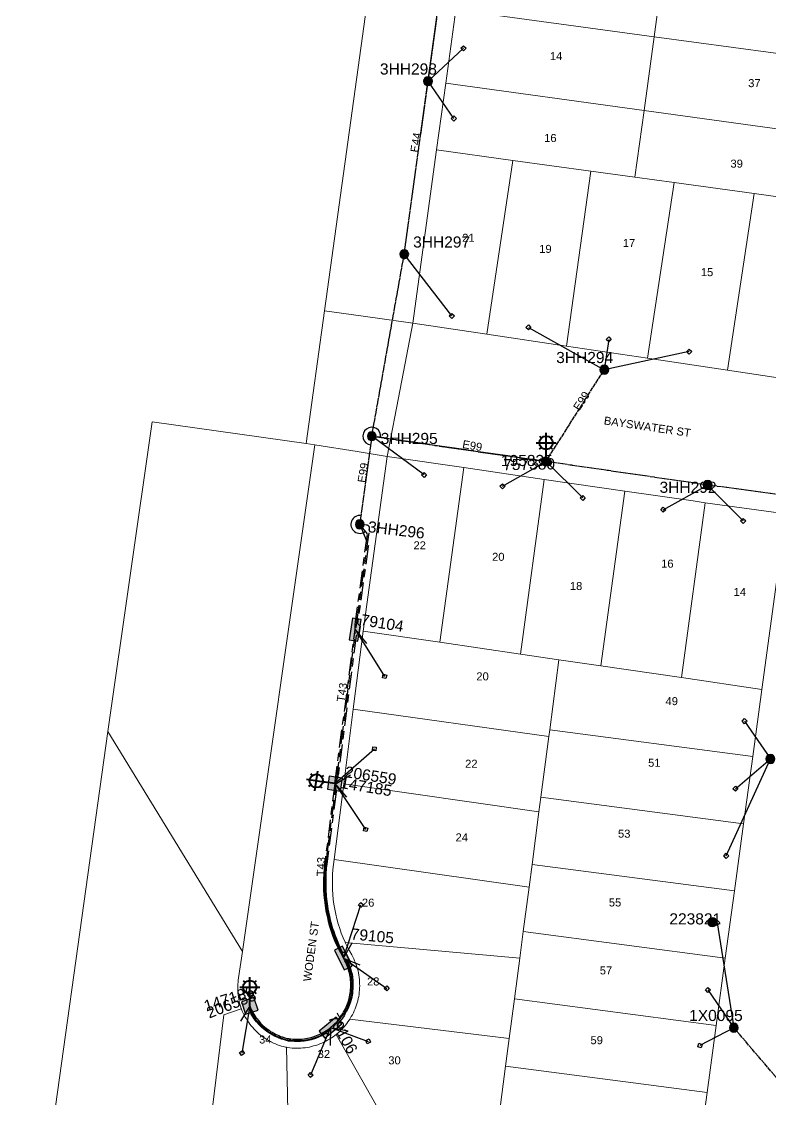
# Model space of a CAD drawing. Header units: metres. Extents: x 285484 to 287894, y 6116737 to 6119204.
# Drawn here: x 287556.4 to 287724.8, y 6117978.8 to 6118221.2 of the extents above; entities that cross this region are included whole.
import ezdxf
from ezdxf.enums import TextEntityAlignment as Align

# ---------------------------------------------------------------- set-up
doc = ezdxf.new("R2010")
doc.units = ezdxf.units.M
doc.linetypes.add('Cable Exist OH', pattern=[1, 1, 0])
doc.linetypes.add('Cable Exist UG', pattern=[8.2, 4, -1.2, 1.8, -1.2])
doc.layers.get('0').update_dxf_attribs({"color": 6})
doc.layers.add('Cadastre Land Parcels_SP_EXT', color=7, linetype='Continuous', lineweight=5)
doc.layers.add('Cadastre Roads_SP_EXT', color=7, linetype='Continuous', lineweight=5)
for name, color, linetype in [('Equip_SP_SL_EXT', 7, 'Continuous'), ('Mains_LV_EXT', 7, 'Continuous'), ('Mains_SL_EXT', 7, 'Continuous'), ('Services_SP_EXT', 7, 'Continuous'), ('SupportsOH_SP_TR_HV_LV_SL_EXT', 7, 'Continuous'), ('SupportsUG_SP_LV_EXT', 7, 'Continuous'), ('SupportsUG_SP_LV_SL_EXT', 7, 'Continuous'), ('Trench_SP_EXT', 7, 'Continuous')]:
    doc.layers.add(name, color=color, linetype=linetype)
doc.styles.add('COLUMN_LABEL', font='arial.ttf')
doc.styles.add('iecARIAL', font='arial.ttf', dxfattribs={"height": 2})
doc.styles.add('POLE_LABEL', font='arial.ttf')
doc.styles.get("Standard").update_dxf_attribs({"font": 'arial.ttf'})

# ---------------------------------------------------------------- blocks, each defined once
blk = doc.blocks.new('COLUMN_EXT')
blk.add_hatch(color=256).paths.add_polyline_path([(-1.49, 1.48), (-1.49, -1.49), (1.48, -1.49), (1.48, 1.48)])
blk.add_lwpolyline([(-1.49, -1.49), (1.48, -1.49), (1.48, 1.48), (-1.49, 1.48)], close=True)
for tag, height, style, flags, p in [('ASSET_NUM', 2.5, 'COLUMN_LABEL', 8, (2, 2)), ('STRUCTURE_PLANT_NUMBER', 0.2, 'POLE_LABEL', 9, (1.81, 0.03)), ('STREET_CODE', 0.2, 'COLUMN_LABEL', 9, (1.81, -0.2))]:
    blk.add_attdef(tag, text='', height=height, dxfattribs=dict(style=style, flags=flags)).set_placement(p, align=Align.MIDDLE_LEFT)
at = {"flags": 1}
blk.add_attdef('Z', (1.81, -2.35), '', height=0.2, dxfattribs=at)
at = {"flags": 9}
for tag, p in [('COLUMN_TYPE', (1.81, -0.4)), ('OWNED_BY', (1.81, -0.6)), ('STATE', (1.81, -0.8)), ('USAGE', (1.81, -1)), ('STREETNAME', (1.81, -1.6)), ('SUBURB', (1.81, -1.8)), ('LEGEND', (1.81, -1.2)), ('LOCATION', (1.81, -1.4)), ('NOTES', (1.81, -2))]:
    blk.add_attdef(tag, text='', height=0.2, dxfattribs=at).set_placement(p, align=Align.MIDDLE_LEFT)
blk = doc.blocks.new('PILLAR_EXT')
blk.add_hatch(color=256).paths.add_polyline_path([(-2.475, 0.99), (-2.475, -0.99), (2.475, -0.99), (2.475, 0.99)])
blk.add_lwpolyline([(-2.475, -0.99), (2.475, -0.99), (2.475, 0.99), (-2.475, 0.99)], close=True)
at = {"style": 'iecARIAL', "flags": 8}
blk.add_attdef('ASSET_NUM', (1.5, 3.5), '', height=2.5, dxfattribs=at)
for tag, p, flags in [('OWNED_BY', (0, -0.2), 9), ('STATE', (0, -0.4), 9), ('SUPPORT_TYPE', (0, -0.6), 9), ('STREETNAME', (0, -1.8), 9), ('SUBURB', (0, -2), 1), ('USAGE', (0, -0.8), 9), ('LEGEND', (0, -1), 9), ('LOCATION', (0, -1.2), 9), ('NOTES', (0, -1.4), 9), ('PARENT', (0, -1.6), 9)]:
    blk.add_attdef(tag, p, '', height=0.2, dxfattribs=dict(flags=flags))
blk = doc.blocks.new('SL_LANTERN_EXT')
at = {"lineweight": 40}
for p, q in [((-1.46, 5.68), (-1.06, 5.28)), ((0, 1.97), (0, 6.47)), ((1.46, 5.68), (1.06, 5.28)), ((-2.25, 4.22), (2.25, 4.22)), ((-1.46, 2.76), (-1.06, 3.16)), ((0, 0), (0, 2.72)), ((1.46, 2.76), (1.06, 3.16))]:
    blk.add_line(p, q, dxfattribs=at)
blk.add_circle((0, 4.22), 1.5, dxfattribs=at)
at = {"style": 'iecARIAL', "flags": 8}
blk.add_attdef('ASSET_NUM', (1.5, 1.5), '', height=2.5, dxfattribs=at)
for tag, p, height, flags in [('OPERATING_VOLTAGE', (0.98, -1.65), 0.2, 9), ('ORIENTATION', (0.98, -1.85), 0.2, 9), ('OWNED_BY', (0.98, -2.05), 0.2, 9), ('STATE', (0.98, -2.25), 0.2, 9), ('CONSTRUCTED_VOLTAGE', (0.98, -0.65), 0.2, 9), ('CONTROL_TYPE', (0.98, -0.85), 0.2, 9), ('LANTERN_PURPOSE', (0.98, -1.05), 0.2, 9), ('LANTERN_TYPE', (0.98, -1.25), 0.2, 9), ('NO_PHASES', (0.98, -1.45), 0.2, 9), ('USAGE', (0.98, -2.45), 0.2, 9), ('LNUMBER', (2.18, -3.25), 2.5, 8), ('CEXIST', (0.98, -2.65), 0.2, 9), ('CNEW', (0.98, -2.85), 0.2, 9), ('CNUMBER', (0.98, -3.05), 0.2, 9), ('CREMOVE', (0.98, -3.25), 0.2, 9), ('CREPLACE', (0.98, -3.45), 0.2, 9), ('LKINGHEIGHT', (0.98, -3.65), 0.2, 9), ('LBRACKET', (0.98, -3.85), 0.2, 9), ('LBRACKETVOCAB', (0.98, -4.05), 0.2, 9), ('LCATEGORY', (0.98, -4.25), 0.2, 9), ('LCHARGE1', (0.98, -4.45), 0.2, 9), ('LCHARGE1PERCENT', (0.98, -4.65), 0.2, 9), ('LCHARGE2', (0.98, -4.85), 0.2, 9), ('LCHARGE2PERCENT', (0.98, -5.05), 0.2, 9), ('LCHARGE3', (0.98, -5.25), 0.2, 9), ('LCHARGE3PERCENT', (0.98, -5.45), 0.2, 9), ('LEXIST', (0.98, -5.65), 0.2, 9), ('LLAMP', (0.98, -5.85), 0.2, 9), ('LLAMPVOCAB', (0.98, -6.05), 0.2, 9), ('LMAST', (0.98, -6.25), 0.2, 9), ('LMASTVOCAB', (0.98, -6.45), 0.2, 9), ('LNEW', (0.98, -6.65), 0.2, 9), ('LANTNUMBER', (0.98, -6.85), 0.2, 9), ('LOUTREACH', (0.98, -7.25), 0.2, 9), ('LOUTREACHVOCAB', (0.98, -7.45), 0.2, 9), ('STREETNAME', (0.98, -9.25), 0.2, 9), ('SUBURB', (0.98, -9.45), 0.2, 1), ('LRATECODE', (0.98, -7.65), 0.2, 9), ('LREMOVE', (0.98, -7.85), 0.2, 9), ('LREPLACE', (0.98, -8.05), 0.2, 9), ('LTYPE', (0.98, -8.25), 0.2, 9), ('LTYPEVOCAB', (0.98, -8.45), 0.2, 9), ('LEGEND', (0.98, -8.65), 0.2, 9), ('LOCATION', (0.98, -8.85), 0.2, 9), ('NOTES', (0.98, -9.05), 0.2, 9)]:
    blk.add_attdef(tag, p, '', height=height, dxfattribs=dict(flags=flags))
blk = doc.blocks.new('CCP_EXT')
at = {"flags": 9}
blk.add_attdef('NOTES', text='', height=0.2, dxfattribs=at).set_placement((0, -2), align=Align.MIDDLE_LEFT)
blk.add_wipeout([(0, 0.57), (0.57, 0), (0, -0.57), (-0.57, 0)])
blk.add_lwpolyline([(-0.57, 0), (0, 0.57), (0.57, 0), (0, -0.57), (-0.57, 0)])
at = {"flags": 1}
blk.add_attdef('Z', (0, 0), '', height=0.2, dxfattribs=at)
at = {"flags": 9}
for tag, p in [('CCP_TYPE', (0, 0)), ('CONSTRUCTED_VOLTAGE', (0, -0.2)), ('OPERATING_VOLTAGE', (0, -0.6)), ('ORIENTATION', (0, -0.8)), ('OWNED_BY', (0, -1)), ('STATE', (0, -1.8)), ('NO_PHASES', (0, -0.4)), ('USAGE', (0, -1.2)), ('LEGEND', (0, -1.4)), ('LIFE_SUPPORT', (0, -1.6))]:
    blk.add_attdef(tag, text='', height=0.2, dxfattribs=at).set_placement(p, align=Align.MIDDLE_LEFT)
blk = doc.blocks.new('POLE_EXT')
blk.add_hatch(color=256).paths.add_polyline_path([(-1, 0, 1), (1, 0, 1)])
blk.add_lwpolyline([(-1, 0, 1), (1, 0, 1)], format="xyb", close=True)
for tag, height, flags, p in [('pNumber', 2.5, 8, (-17.84, 2.07)), ('OWNED_BY', 0.2, 9, (1.35, -0.4)), ('SPECIAL_USE', 0.2, 9, (1.35, -0.8)), ('STATE', 0.2, 9, (1.35, -1)), ('cLV', 0.2, 9, (1.35, -1.4)), ('hDepth', 0.2, 9, (1.35, -1.6)), ('hDia', 0.2, 9, (1.35, -1.8)), ('cHV', 0.2, 9, (1.35, -2)), ('PARENT', 0.2, 9, (1.35, -0.6)), ('USAGE', 0.2, 9, (1.35, -1.2)), ('LBRACKET', 0.2, 9, (1.35, -2.2)), ('LExisting', 0.2, 9, (1.35, -2.4)), ('cLinedev', 0.2, 9, (1.35, -3.4)), ('pExisting', 0.2, 9, (1.35, -3.8)), ('pFooting', 0.2, 9, (1.35, -4.4)), ('pNew', 0.2, 9, (1.35, -4.6)), ('LANTNUMBER', 0.2, 9, (1.35, -2.6)), ('LOther', 0.2, 9, (1.35, -2.8)), ('LRemove', 0.2, 9, (1.35, -3)), ('LEGEND', 0.2, 9, (1.35, -3.2)), ('LOCATION', 0.2, 9, (1.35, -3.6)), ('PFNUMBER', 0.2, 9, (1.35, -4)), ('NEWPFNUMBER', 0.2, 9, (1.35, -4.2)), ('pRelocate', 0.2, 9, (1.35, -5)), ('pRemove', 0.2, 9, (1.35, -5.2)), ('pReplace', 0.2, 9, (1.35, -5.4)), ('pStay', 0.2, 9, (1.35, -5.6)), ('pType', 0.2, 9, (1.35, -5.8)), ('cspan', 0.2, 9, (1.35, -6)), ('STREETNAME', 0.2, 9, (1.35, -6.2)), ('SUBURB', 0.2, 9, (1.35, -6.4)), ('OPERATED_BY', 0.2, 9, (1.36, -7.01)), ('NOTES', 0.2, 9, (1.35, -6.6)), ('MAINTAINED_BY', 0.2, 9, (1.36, -6.81))]:
    blk.add_attdef(tag, text='', height=height, dxfattribs=dict(flags=flags)).set_placement(p, align=Align.MIDDLE_LEFT)
at = {"style": 'POLE_LABEL'}
for tag, height, flags, p in [('ASSET_NUM', 2.5, 8, (2, 2)), ('STRUCTURE_PLANT_NUMBER', 0.2, 9, (1.35, 0.03)), ('STREET_CODE', 0.2, 9, (1.35, -0.2))]:
    blk.add_attdef(tag, text='', height=height, dxfattribs=dict(at, flags=flags)).set_placement(p, align=Align.MIDDLE_LEFT)
at = {"flags": 1}
blk.add_attdef('Z', (1.35, -7.33), '', height=0.2, dxfattribs=at)

msp = doc.modelspace()

# ---------------------------------------------------------------- linework, layer by layer
at = {"layer": 'Cadastre Land Parcels_SP_EXT', "linetype": 'Continuous'}
for points in [[(287559.05, 6117941.77), (287575.82, 6118061.51), (287585.73, 6118131.17), (287620.4, 6118126.29), (287624.52, 6118156.11), (287652.07, 6118355.55), (287561.97, 6118368.97), (287537.24, 6118372.65)], [(287616.59, 6117961.96), (287615.95, 6117990.53), (287615.95, 6117990.53), (287615.76, 6117990.56), (287615.29, 6117990.68), (287614.83, 6117990.81), (287614.36, 6117990.96), (287613.91, 6117991.12), (287613.46, 6117991.3), (287613.01, 6117991.5), (287612.57, 6117991.71), (287612.14, 6117991.94), (287611.72, 6117992.18), (287611.31, 6117992.43), (287610.9, 6117992.7), (287610.51, 6117992.99), (287610.13, 6117993.28), (287609.75, 6117993.59), (287609.39, 6117993.92), (287609.04, 6117994.25), (287608.7, 6117994.6), (287608.37, 6117994.96), (287608.05, 6117995.33), (287607.75, 6117995.71), (287607.46, 6117996.1), (287607.19, 6117996.5), (287606.93, 6117996.91), (287606.68, 6117997.33), (287606.45, 6117997.75), (287606.23, 6117998.19), (287606.03, 6117998.63), (287605.85, 6117999.07), (287605.84, 6117999.08), (287605.8, 6117999.2), (287601.84, 6117997.87), (287597.06, 6117958.67)], [(287647.34, 6117957.63), (287627.11, 6117993.41), (287626.85, 6117993.2), (287626.84, 6117993.19), (287626.45, 6117992.91), (287626.05, 6117992.63), (287625.64, 6117992.37), (287625.21, 6117992.12), (287624.78, 6117991.89), (287624.35, 6117991.67), (287623.9, 6117991.47), (287623.45, 6117991.29), (287622.99, 6117991.12), (287622.53, 6117990.96), (287622.06, 6117990.83), (287621.59, 6117990.7), (287621.11, 6117990.6), (287620.63, 6117990.51), (287620.15, 6117990.44), (287619.66, 6117990.39), (287619.17, 6117990.35), (287618.68, 6117990.33), (287618.2, 6117990.32), (287617.71, 6117990.34), (287617.22, 6117990.37), (287616.73, 6117990.42), (287616.25, 6117990.48), (287615.95, 6117990.53), (287616.59, 6117961.96)]]:
    msp.add_lwpolyline(points, dxfattribs=at)
for points in [[(287700.51, 6118231.73), (287655.95, 6118237.85), (287654.02, 6118223.79), (287698.6, 6118217.75), (287700.51, 6118231.73)], [(287745.06, 6118225.61), (287700.51, 6118231.73), (287698.6, 6118217.75), (287743.18, 6118211.72), (287745.06, 6118225.61)], [(287698.6, 6118217.75), (287654.02, 6118223.79), (287651.75, 6118207.27), (287696.34, 6118201.14), (287698.6, 6118217.75)], [(287743.18, 6118211.72), (287698.6, 6118217.75), (287696.34, 6118201.14), (287740.92, 6118195.02), (287743.18, 6118211.72)], [(287696.34, 6118201.14), (287651.75, 6118207.27), (287649.69, 6118192.31), (287666.84, 6118189.95), (287684.35, 6118187.54), (287694.29, 6118186.18), (287696.34, 6118201.14)], [(287740.92, 6118195.02), (287696.34, 6118201.14), (287694.29, 6118186.18), (287703.1, 6118184.97), (287721.09, 6118182.49), (287738.89, 6118180.04), (287740.92, 6118195.02)], [(287666.84, 6118189.95), (287649.69, 6118192.31), (287644.34, 6118153.37), (287660.97, 6118150.88), (287666.84, 6118189.95)], [(287684.35, 6118187.54), (287666.84, 6118189.95), (287660.97, 6118150.88), (287678.94, 6118148.18), (287684.35, 6118187.54)], [(287703.1, 6118184.97), (287694.29, 6118186.18), (287684.35, 6118187.54), (287678.94, 6118148.18), (287697.16, 6118145.44), (287703.1, 6118184.97)], [(287721.09, 6118182.49), (287703.1, 6118184.97), (287697.16, 6118145.44), (287715.12, 6118142.74), (287721.09, 6118182.49)], [(287738.89, 6118180.04), (287721.09, 6118182.49), (287715.12, 6118142.74), (287733.47, 6118139.98), (287738.89, 6118180.04)], [(287622.33, 6118126.01), (287620.4, 6118126.29), (287585.73, 6118131.17), (287575.82, 6118061.51), (287606.04, 6118012.07), (287622.33, 6118126.01)], [(287655.81, 6118120.87), (287638.56, 6118123.38), (287633.21, 6118084.13), (287650.46, 6118081.6), (287655.81, 6118120.87)], [(287673.91, 6118118.23), (287655.81, 6118120.87), (287650.46, 6118081.6), (287668.56, 6118078.95), (287673.91, 6118118.23)], [(287692.01, 6118115.6), (287673.91, 6118118.23), (287668.56, 6118078.95), (287677.2, 6118077.68), (287686.66, 6118076.29), (287692.01, 6118115.6)], [(287710.12, 6118112.98), (287707.38, 6118113.36), (287692.01, 6118115.6), (287686.66, 6118076.29), (287704.76, 6118073.64), (287710.12, 6118112.98)], [(287728.24, 6118110.48), (287710.12, 6118112.98), (287704.76, 6118073.64), (287722.86, 6118070.98), (287728.24, 6118110.48)], [(287650.46, 6118081.6), (287633.21, 6118084.13), (287630.98, 6118066.58), (287674.94, 6118060.42), (287675.13, 6118061.89), (287677.2, 6118077.68), (287668.56, 6118078.95), (287650.46, 6118081.6)], [(287686.66, 6118076.29), (287677.2, 6118077.68), (287675.13, 6118061.89), (287720.79, 6118055.89), (287720.8, 6118055.89), (287722.86, 6118070.98), (287704.76, 6118073.64), (287686.66, 6118076.29)], [(287674.94, 6118060.42), (287630.98, 6118066.58), (287628.84, 6118049.75), (287672.71, 6118043.44), (287673.14, 6118046.77), (287674.94, 6118060.42)], [(287606.04, 6118012.07), (287575.82, 6118061.51), (287559.05, 6117941.77), (287557.46, 6117930.36), (287592.98, 6117925.26), (287597.06, 6117958.67), (287601.84, 6117997.87), (287605.8, 6117999.2), (287605.69, 6117999.53), (287605.55, 6117999.99), (287605.42, 6118000.45), (287605.32, 6118000.91), (287605.22, 6118001.38), (287605.15, 6118001.85), (287605.09, 6118002.32), (287605.04, 6118002.8), (287605.02, 6118003.27), (287605.01, 6118003.75), (287605.01, 6118004.23), (287605.03, 6118004.7), (287605.07, 6118005.18), (287605.12, 6118005.65), (287605.19, 6118006.12), (287606.04, 6118012.07)], [(287720.8, 6118055.89), (287720.79, 6118055.89), (287675.13, 6118061.89), (287674.94, 6118060.42), (287673.14, 6118046.77), (287718.74, 6118040.78), (287720.8, 6118055.89)], [(287672.71, 6118043.44), (287628.84, 6118049.75), (287626.68, 6118032.76), (287670.49, 6118026.54), (287671.16, 6118031.66), (287672.71, 6118043.44)], [(287718.74, 6118040.78), (287673.14, 6118046.77), (287672.71, 6118043.44), (287671.16, 6118031.66), (287716.68, 6118025.68), (287718.74, 6118040.78)], [(287670.49, 6118026.54), (287626.68, 6118032.76), (287626.52, 6118031.61), (287626.4, 6118030.5), (287626.32, 6118029.39), (287626.27, 6118028.27), (287626.27, 6118027.15), (287626.3, 6118026.03), (287626.37, 6118024.92), (287626.48, 6118023.8), (287626.62, 6118022.69), (287626.81, 6118021.59), (287627.03, 6118020.5), (287627.29, 6118019.41), (287627.58, 6118018.33), (287627.92, 6118017.26), (287628.28, 6118016.21), (287628.69, 6118015.16), (287629.13, 6118014.14), (287629.16, 6118014.08), (287668.39, 6118010.57), (287669.17, 6118016.55), (287670.49, 6118026.54)], [(287716.68, 6118025.68), (287671.16, 6118031.66), (287670.49, 6118026.54), (287669.17, 6118016.55), (287714.62, 6118010.57), (287716.68, 6118025.68)], [(287714.62, 6118010.57), (287669.17, 6118016.55), (287668.39, 6118010.57), (287667.19, 6118001.44), (287712.57, 6117995.47), (287714.62, 6118010.57)], [(287668.39, 6118010.57), (287629.16, 6118014.08), (287629.6, 6118013.18), (287630.1, 6118012.23), (287630.64, 6118011.31), (287630.64, 6118011.3), (287630.86, 6118010.88), (287631.08, 6118010.44), (287631.28, 6118010), (287631.46, 6118009.55), (287631.63, 6118009.1), (287631.78, 6118008.64), (287631.92, 6118008.18), (287632.04, 6118007.71), (287632.14, 6118007.24), (287632.23, 6118006.76), (287632.3, 6118006.29), (287632.35, 6118005.81), (287632.39, 6118005.32), (287632.41, 6118004.84), (287632.42, 6118004.36), (287632.41, 6118003.88), (287632.38, 6118003.39), (287632.33, 6118002.91), (287632.27, 6118002.43), (287632.19, 6118001.96), (287632.1, 6118001.48), (287631.99, 6118001.01), (287631.86, 6118000.54), (287631.72, 6118000.08), (287631.56, 6117999.63), (287631.38, 6117999.18), (287631.19, 6117998.73), (287630.99, 6117998.29), (287630.77, 6117997.87), (287630.53, 6117997.44), (287630.29, 6117997.03), (287630.28, 6117997.02), (287630.19, 6117996.88), (287666.02, 6117992.53), (287667.19, 6118001.44), (287668.39, 6118010.57)], [(287712.57, 6117995.47), (287667.19, 6118001.44), (287666.02, 6117992.53), (287665.2, 6117986.32), (287710.51, 6117980.37), (287712.57, 6117995.47)], [(287666.02, 6117992.53), (287630.19, 6117996.88), (287630.03, 6117996.63), (287629.77, 6117996.24), (287629.49, 6117995.86), (287629.2, 6117995.49), (287628.9, 6117995.13), (287628.58, 6117994.78), (287628.26, 6117994.44), (287627.92, 6117994.11), (287627.57, 6117993.8), (287627.21, 6117993.49), (287627.11, 6117993.41), (287647.34, 6117957.63), (287651.94, 6117956.98), (287661.17, 6117955.68), (287663.22, 6117971.21), (287665.2, 6117986.32), (287666.02, 6117992.53)], [(287710.51, 6117980.37), (287665.2, 6117986.32), (287663.22, 6117971.21), (287708.45, 6117965.26), (287710.51, 6117980.37)]]:
    msp.add_lwpolyline(points, close=True, dxfattribs=at)
at = {"layer": 'Mains_LV_EXT', "linetype": 'Cable Exist OH'}
for points in [[(287647.78, 6118207.74), (287651.96, 6118238.23)], [(287642.43, 6118168.84), (287647.78, 6118207.74)], [(287635.14, 6118127.93), (287642.43, 6118168.84)], [(287674.3, 6118122.23), (287687.4, 6118142.87)], [(287635.14, 6118127.93), (287632.44, 6118108.11)], [(287635.14, 6118127.93), (287674.3, 6118122.23)], [(287710.65, 6118116.94), (287674.3, 6118122.23)], [(287755.22, 6118111.01), (287710.65, 6118116.94)], [(287736.28, 6117971.81), (287716.53, 6117994.94)]]:
    msp.add_lwpolyline(points, dxfattribs=at)
at = {"layer": 'Mains_LV_EXT', "linetype": 'Continuous'}
for points in [[(287637.12, 6118127.64, 2.43195), (287634.87, 6118125.95)], [(287632.71, 6118110.09, 1.523891), (287633.72, 6118106.54)]]:
    msp.add_lwpolyline(points, format="xyb", dxfattribs=at)
at = {"layer": 'Mains_LV_EXT', "linetype": 'Cable Exist UG'}
for points in [[(287631.4, 6118084.45), (287631.4, 6118085.6), (287631.4, 6118085.6), (287634.17, 6118105.98), (287632.44, 6118108.11)], [(287626.83, 6118049.81), (287631.4, 6118084.45)], [(287626.83, 6118049.81), (287624.7, 6118033.04), (287624.7, 6118033.04), (287624.53, 6118031.86), (287624.41, 6118030.68), (287624.32, 6118029.5), (287624.27, 6118028.31), (287624.27, 6118027.13), (287624.3, 6118025.94), (287624.38, 6118024.76), (287624.49, 6118023.58), (287624.65, 6118022.4), (287624.84, 6118021.23), (287625.08, 6118020.07), (287625.35, 6118018.91), (287625.66, 6118017.77), (287626.02, 6118016.64), (287626.41, 6118015.52), (287626.84, 6118014.41), (287627.32, 6118013.28), (287627.39, 6118013.14), (287628.74, 6118010.58)], [(287625.88, 6117994.98), (287626.55, 6117995.57), (287626.84, 6117995.85), (287627.12, 6117996.14), (287627.39, 6117996.44), (287627.65, 6117996.75), (287627.89, 6117997.07), (287628.13, 6117997.39), (287628.36, 6117997.73), (287628.49, 6117997.94), (287628.49, 6117997.94), (287628.63, 6117998.15), (287628.8, 6117998.45), (287629, 6117998.81), (287629.19, 6117999.17), (287629.37, 6117999.55), (287629.53, 6117999.93), (287629.68, 6118000.32), (287629.82, 6118000.71), (287629.94, 6118001.1), (287630.05, 6118001.5), (287630.14, 6118001.91), (287630.22, 6118002.31), (287630.29, 6118002.72), (287630.34, 6118003.13), (287630.38, 6118003.55), (287630.41, 6118003.96), (287630.42, 6118004.37), (287630.42, 6118004.79), (287630.4, 6118005.2), (287630.36, 6118005.62), (287630.32, 6118006.03), (287630.26, 6118006.44), (287630.18, 6118006.84), (287630.09, 6118007.25), (287629.99, 6118007.65), (287629.87, 6118008.05), (287629.74, 6118008.44), (287629.6, 6118008.83), (287629.44, 6118009.21), (287629.27, 6118009.59), (287629.09, 6118009.96), (287628.85, 6118010.39), (287628.75, 6118010.58)], [(287607.69, 6117999.84), (287607.87, 6117999.43), (287608.04, 6117999.05), (287608.22, 6117998.68), (287608.42, 6117998.31), (287608.63, 6117997.95), (287608.86, 6117997.6), (287609.09, 6117997.26), (287609.34, 6117996.92), (287609.6, 6117996.6), (287609.87, 6117996.28), (287610.15, 6117995.97), (287610.44, 6117995.68), (287610.74, 6117995.39), (287611.05, 6117995.11), (287611.38, 6117994.85), (287611.7, 6117994.59), (287612.04, 6117994.35), (287612.39, 6117994.12), (287612.74, 6117993.9), (287613.11, 6117993.69), (287613.48, 6117993.5), (287613.85, 6117993.32), (287614.23, 6117993.15), (287614.62, 6117992.99), (287615.01, 6117992.86), (287615.41, 6117992.73), (287615.81, 6117992.61), (287616.17, 6117992.52), (287616.29, 6117992.5), (287616.42, 6117992.48), (287616.42, 6117992.48), (287616.55, 6117992.46), (287616.96, 6117992.41), (287617.38, 6117992.36), (287617.8, 6117992.34), (287618.22, 6117992.33), (287618.64, 6117992.33), (287619.05, 6117992.35), (287619.47, 6117992.38), (287619.89, 6117992.42), (287620.3, 6117992.48), (287620.71, 6117992.56), (287621.13, 6117992.65), (287621.53, 6117992.75), (287621.93, 6117992.87), (287622.33, 6117993), (287622.72, 6117993.15), (287623.11, 6117993.31), (287623.49, 6117993.48), (287623.86, 6117993.67), (287624.23, 6117993.87), (287624.6, 6117994.08), (287624.95, 6117994.3), (287625.3, 6117994.54), (287625.63, 6117994.79), (287625.88, 6117994.98)]]:
    msp.add_lwpolyline(points, dxfattribs=at)
at = {"layer": 'Mains_SL_EXT', "linetype": 'Cable Exist OH'}
for points in [[(287635.14, 6118127.93), (287632.44, 6118108.11)], [(287674.32, 6118122.23), (287635.14, 6118127.93)]]:
    msp.add_lwpolyline(points, dxfattribs=at)
at = {"layer": 'Mains_SL_EXT', "linetype": 'Cable Exist UG'}
msp.add_lwpolyline([(287626.83, 6118049.81), (287627.12, 6118047.97), (287627.12, 6118047.97), (287625.2, 6118032.93), (287625.01, 6118031.76), (287625.01, 6118031.76), (287624.91, 6118030.78), (287624.81, 6118029.53), (287624.77, 6118028.33), (287624.77, 6118027.12), (287624.79, 6118025.9), (287624.89, 6118024.58), (287624.95, 6118023.82), (287625.17, 6118022.26), (287625.29, 6118021.6), (287625.63, 6118019.94), (287625.81, 6118019.12), (287626.33, 6118017.26), (287626.49, 6118016.79), (287626.83, 6118015.85), (287627.33, 6118014.52), (287627.75, 6118013.54), (287628.51, 6118011.91), (287629.25, 6118011.93), (287630.09, 6118010.12), (287629.79, 6118009.65), (287629.79, 6118009.65), (287630.07, 6118009), (287630.35, 6118008.2), (287630.57, 6118007.34), (287630.69, 6118006.94), (287630.77, 6118006.4), (287630.83, 6118006.1), (287630.85, 6118005.7), (287630.89, 6118005.22), (287630.91, 6118004.8), (287630.91, 6118003.94), (287630.83, 6118003.08), (287630.79, 6118002.66), (287630.71, 6118002.24), (287630.63, 6118001.8), (287630.55, 6118001.5), (287630.29, 6118000.54), (287629.91, 6117999.52), (287629.45, 6117998.59), (287629.45, 6117998.59), (287629.41, 6117998.53), (287629.33, 6117998.53), (287628.89, 6117997.63), (287628.53, 6117997.09), (287628.31, 6117996.77), (287627.49, 6117995.79), (287627.53, 6117994.94), (287625.66, 6117993.41), (287624.79, 6117993.63), (287624.79, 6117993.63), (287624, 6117993.17), (287623.7, 6117993.03), (287623.32, 6117992.85), (287622.5, 6117992.53), (287621.48, 6117992.23), (287620.8, 6117992.05), (287619.96, 6117991.91), (287619.08, 6117991.85), (287618.66, 6117991.83), (287617.76, 6117991.83), (287616.9, 6117991.91), (287616.42, 6117991.95), (287615.27, 6117992.25), (287615.27, 6117992.25), (287614.87, 6117992.37), (287614.01, 6117992.71), (287613.63, 6117992.85), (287613.25, 6117993.05), (287612.87, 6117993.25), (287612.49, 6117993.45), (287612.11, 6117993.69), (287611.75, 6117993.93), (287611.51, 6117994.11), (287610.34, 6117995.08), (287610.34, 6117995.08), (287609.8, 6117995.62), (287609.22, 6117996.28), (287608.94, 6117996.62), (287608.7, 6117996.96), (287608.46, 6117997.32), (287608.02, 6117998), (287608.02, 6117998), (287607.69, 6117999.84)], dxfattribs=at)
at = {"layer": 'Trench_SP_EXT', "linetype": 'Cable Exist UG'}
msp.add_lwpolyline([(287631.6, 6118084.85), (287631.75, 6118086.01), (287631.75, 6118086.01), (287634.6, 6118106.89), (287634.63, 6118107.19), (287634.63, 6118107.19, 0.445306), (287633.97, 6118107.93), (287633.97, 6118107.93), (287632.44, 6118108.11)], format="xyb", dxfattribs=at)
for points in [[(287627.21, 6118050.39), (287627.24, 6118050.64), (287627.24, 6118050.64), (287629.3, 6118066.79), (287629.35, 6118067.22), (287629.35, 6118067.22), (287631.46, 6118083.81)], [(287631.4, 6118084.45), (287634.26, 6118080.94)], [(287626.89, 6118049.71), (287630.83, 6118052.07)], [(287628.86, 6118010.99), (287627.49, 6118013.65), (287627.49, 6118013.65), (287627.11, 6118014.52), (287626.69, 6118015.62), (287626.3, 6118016.73), (287625.95, 6118017.85), (287625.64, 6118018.99), (287625.37, 6118020.13), (287625.14, 6118021.28), (287624.94, 6118022.44), (287624.79, 6118023.61), (287624.68, 6118024.78), (287624.6, 6118025.95), (287624.57, 6118027.13), (287624.57, 6118028.31), (287624.62, 6118029.48), (287624.7, 6118030.66), (287624.83, 6118031.82), (287625, 6118032.99), (287625.13, 6118034.02), (287625.13, 6118034.02), (287627.07, 6118049.28)], [(287626.83, 6118049.81), (287629.89, 6118046.3)], [(287628.74, 6118010.58), (287631.05, 6118014.62)], [(287626.44, 6117995.06), (287628.94, 6117998.1), (287628.94, 6117998.1), (287629.06, 6117998.3), (287629.27, 6117998.66), (287629.46, 6117999.04), (287629.64, 6117999.43), (287629.81, 6117999.82), (287629.96, 6118000.22), (287630.1, 6118000.62), (287630.23, 6118001.02), (287630.34, 6118001.43), (287630.44, 6118001.84), (287630.52, 6118002.26), (287630.59, 6118002.68), (287630.64, 6118003.1), (287630.68, 6118003.52), (287630.71, 6118003.95), (287630.72, 6118004.37), (287630.72, 6118004.79), (287630.7, 6118005.22), (287630.66, 6118005.64), (287630.61, 6118006.06), (287630.55, 6118006.48), (287630.47, 6118006.9), (287630.38, 6118007.32), (287630.28, 6118007.73), (287630.16, 6118008.14), (287630.02, 6118008.54), (287629.88, 6118008.94), (287629.72, 6118009.33), (287629.54, 6118009.72), (287629.34, 6118010.12)], [(287628.74, 6118010.58), (287632.96, 6118008.87)], [(287607.69, 6117999.84), (287605.34, 6117995.88)], [(287607.64, 6117999.19), (287608.3, 6117997.93), (287608.3, 6117997.93), (287608.38, 6117997.8), (287608.61, 6117997.44), (287608.85, 6117997.08), (287609.1, 6117996.74), (287609.37, 6117996.41), (287609.64, 6117996.08), (287609.93, 6117995.77), (287610.23, 6117995.46), (287610.54, 6117995.17), (287610.86, 6117994.88), (287611.19, 6117994.61), (287611.53, 6117994.35), (287611.87, 6117994.1), (287612.23, 6117993.86), (287612.59, 6117993.64), (287612.96, 6117993.43), (287613.34, 6117993.23), (287613.72, 6117993.05), (287614.11, 6117992.87), (287614.51, 6117992.71), (287614.91, 6117992.57), (287615.32, 6117992.44), (287615.73, 6117992.32), (287616.11, 6117992.23), (287616.24, 6117992.21), (287616.78, 6117992.13), (287616.78, 6117992.13), (287616.93, 6117992.11), (287617.36, 6117992.06), (287617.79, 6117992.04), (287618.22, 6117992.03), (287618.64, 6117992.03), (287619.07, 6117992.05), (287619.5, 6117992.08), (287619.93, 6117992.13), (287620.35, 6117992.19), (287620.77, 6117992.27), (287621.2, 6117992.36), (287621.61, 6117992.46), (287622.02, 6117992.59), (287622.43, 6117992.72), (287622.83, 6117992.87), (287623.23, 6117993.03), (287623.62, 6117993.21), (287624, 6117993.4), (287624.38, 6117993.61), (287624.75, 6117993.82), (287625.11, 6117994.05), (287625.47, 6117994.3), (287625.54, 6117994.35)], [(287625.88, 6117994.96), (287625.76, 6117990.34)], [(287625.88, 6117995.01), (287630.4, 6117994.08)]]:
    msp.add_lwpolyline(points, dxfattribs=at)

# ---------------------------------------------------------------- block references
at = {"layer": 'Equip_SP_SL_EXT'}
ref = msp.add_blockref('SL_LANTERN_EXT', (287674.32, 6118122.23), dxfattribs=at)
ref.add_attrib('ASSET_NUM', '195835', dxfattribs={"layer": '0', "height": 2.5, "rotation": 0.1023, "style": 'iecARIAL'}).set_placement((287675.82, 6118123.73), align=Align.TOP_RIGHT)
ref = msp.add_blockref('SL_LANTERN_EXT', (287626.83, 6118049.81), dxfattribs=dict(at, rotation=81.63084314887818))
ref.add_attrib('ASSET_NUM', '147185', dxfattribs={"layer": '0', "height": 2.5, "rotation": 350.6709, "style": 'iecARIAL'}).set_placement((287628.33, 6118051.31), align=Align.TOP_LEFT)
ref = msp.add_blockref('SL_LANTERN_EXT', (287607.7, 6117999.83), dxfattribs=at)
ref.add_attrib('ASSET_NUM', '147186', dxfattribs={"layer": '0', "height": 2.5, "rotation": 17.5256, "style": 'iecARIAL'}).set_placement((287609.2, 6118001.33), align=Align.BOTTOM_RIGHT)
at = {"layer": 'SupportsOH_SP_TR_HV_LV_SL_EXT'}
ref = msp.add_blockref('POLE_EXT', (287647.78, 6118207.74), dxfattribs=at)
ref.add_attrib('ASSET_NUM', '3HH298', dxfattribs={"layer": '0', "height": 2.5, "style": 'POLE_LABEL'}).set_placement((287649.78, 6118208.49), align=Align.BOTTOM_RIGHT)
ref = msp.add_blockref('POLE_EXT', (287642.43, 6118168.84), dxfattribs=at)
ref.add_attrib('ASSET_NUM', '3HH297', dxfattribs={"layer": '0', "height": 2.5, "style": 'POLE_LABEL'}).set_placement((287644.43, 6118169.59), align=Align.BOTTOM_LEFT)
ref = msp.add_blockref('POLE_EXT', (287687.4, 6118142.87), dxfattribs=at)
ref.add_attrib('ASSET_NUM', '3HH294', dxfattribs={"layer": '0', "height": 2.5, "style": 'POLE_LABEL'}).set_placement((287689.4, 6118143.62), align=Align.BOTTOM_RIGHT)
ref = msp.add_blockref('POLE_EXT', (287635.14, 6118127.93), dxfattribs=at)
ref.add_attrib('ASSET_NUM', '3HH295', dxfattribs={"layer": '0', "height": 2.5, "style": 'POLE_LABEL'}).set_placement((287637.14, 6118128.68), align=Align.TOP_LEFT)
ref = msp.add_blockref('POLE_EXT', (287674.3, 6118122.23), dxfattribs=at)
ref.add_attrib('ASSET_NUM', '757380', dxfattribs={"layer": '0', "height": 2.5, "rotation": 1, "style": 'POLE_LABEL'}).set_placement((287676.3, 6118122.98), align=Align.TOP_RIGHT)
ref = msp.add_blockref('POLE_EXT', (287710.65, 6118116.94), dxfattribs=at)
ref.add_attrib('ASSET_NUM', '3HH292', dxfattribs={"layer": '0', "height": 2.5, "style": 'POLE_LABEL'}).set_placement((287712.65, 6118117.69), align=Align.TOP_RIGHT)
ref = msp.add_blockref('POLE_EXT', (287632.44, 6118108.11), dxfattribs=at)
ref.add_attrib('ASSET_NUM', '3HH296', dxfattribs={"layer": '0', "height": 2.5, "rotation": 353.2187, "style": 'POLE_LABEL'}).set_placement((287634.44, 6118108.86), align=Align.TOP_LEFT)
ref = msp.add_blockref('POLE_EXT', (287724.76, 6118055.37), dxfattribs=at)
ref.add_attrib('ASSET_NUM', '1X0094', dxfattribs={"layer": '0', "height": 2.5, "style": 'POLE_LABEL'}).set_placement((287726.77, 6118056.12), align=Align.TOP_LEFT)
ref = msp.add_blockref('POLE_EXT', (287716.53, 6117994.94), dxfattribs=at)
ref.add_attrib('ASSET_NUM', '1X0095', dxfattribs={"layer": '0', "height": 2.5, "style": 'POLE_LABEL'}).set_placement((287718.53, 6117995.69), align=Align.BOTTOM_RIGHT)
at = {"layer": 'SupportsUG_SP_LV_EXT'}
ref = msp.add_blockref('PILLAR_EXT', (287631.4, 6118084.45), dxfattribs=dict(at, rotation=81.36673688902762))
ref.add_attrib('ASSET_NUM', '79104', dxfattribs={"layer": '0', "height": 2.5, "rotation": 350.6752, "style": 'iecARIAL'}).set_placement((287632.9, 6118087.95), align=Align.TOP_LEFT)
ref = msp.add_blockref('PILLAR_EXT', (287628.74, 6118010.58), dxfattribs=dict(at, rotation=115.7987485868146))
ref.add_attrib('ASSET_NUM', '79105', dxfattribs={"layer": '0', "height": 2.5, "rotation": 354.2337, "style": 'iecARIAL'}).set_placement((287630.24, 6118014.08), align=Align.BOTTOM_LEFT)
ref = msp.add_blockref('PILLAR_EXT', (287625.87, 6117994.97), dxfattribs=dict(at, rotation=39.95728393855103))
ref.add_attrib('ASSET_NUM', '79106', dxfattribs={"layer": '0', "height": 2.5, "rotation": 299.0491, "style": 'iecARIAL'}).set_placement((287627.37, 6117998.47), align=Align.TOP_LEFT)
at = {"layer": 'SupportsUG_SP_LV_SL_EXT'}
ref = msp.add_blockref('COLUMN_EXT', (287626.83, 6118049.81), dxfattribs=dict(at, rotation=81.36673688902762))
ref.add_attrib('ASSET_NUM', '206559', dxfattribs={"layer": '0', "height": 2.5, "rotation": 351.0904, "style": 'COLUMN_LABEL'}).set_placement((287628.83, 6118050.56), align=Align.BOTTOM_LEFT)
ref = msp.add_blockref('COLUMN_EXT', (287607.7, 6117999.83), dxfattribs=dict(at, rotation=288.5213413201469))
ref.add_attrib('ASSET_NUM', '206558', dxfattribs={"layer": '0', "height": 2.5, "rotation": 21.6365, "style": 'COLUMN_LABEL'}).set_placement((287609.7, 6118000.58), align=Align.BOTTOM_RIGHT)

# ---------------------------------------------------------------- texts
at = {"layer": 'Cadastre Land Parcels_SP_EXT'}
for s, p in [('14', (287675.18, 6118212.49)), ('37', (287719.76, 6118206.41)), ('16', (287673.88, 6118194.07)), ('39', (287715.77, 6118188.31)), ('21', (287655.46, 6118171.63)), ('17', (287691.57, 6118170.46)), ('19', (287672.77, 6118169.14)), ('15', (287709.12, 6118163.91)), ('22', (287644.51, 6118102.49)), ('20', (287662.18, 6118099.91)), ('16', (287700.19, 6118098.37)), ('18', (287679.67, 6118093.35)), ('14', (287716.49, 6118092.02)), ('20', (287658.64, 6118073.03)), ('49', (287701.17, 6118067.46)), ('22', (287656.12, 6118053.39)), ('51', (287697.26, 6118053.61)), ('24', (287653.97, 6118036.83)), ('53', (287690.49, 6118037.67)), ('26', (287632.92, 6118022.16)), ('55', (287688.43, 6118022.2)), ('57', (287686.39, 6118006.92)), ('28', (287634.06, 6118004.43)), ('34', (287609.8, 6117991.39)), ('59', (287684.3, 6117991.23)), ('32', (287622.97, 6117988.13)), ('30', (287638.84, 6117986.7))]:
    msp.add_text(s, height=1.8, dxfattribs=at).set_placement(p)
at = {"layer": 'Cadastre Roads_SP_EXT'}
for s, rotation, p in [('BAYSWATER ST', 351.6357, (287687.22, 6118130.61)), ('WODEN ST', 82.3503, (287621.47, 6118005.24))]:
    msp.add_text(s, height=1.8, rotation=rotation, dxfattribs=at).set_placement(p)
at = {"layer": 'Mains_LV_EXT'}
for s, rotation, p in [('E44', 81.0581, (287645.56, 6118191.62)), ('E99', 56.4717, (287681.79, 6118133.51)), ('E99', 350.565, (287655.39, 6118125.29)), ('E99', 81.1286, (287633.7, 6118117.37)), ('T43', 81.3663, (287629, 6118068.06)), ('T43', 88.2658, (287624.55, 6118028.96))]:
    msp.add_text(s, height=1.8, rotation=rotation, dxfattribs=at).set_placement(p)

# ---------------------------------------------------------------- next in the draw order: block references
at = {"layer": 'Services_SP_EXT'}
for p in [(287655.76, 6118215.16), (287653.58, 6118199.36), (287653.13, 6118154.98), (287670.36, 6118152.39), (287688.4, 6118149.68), (287706.51, 6118146.96), (287646.9, 6118119.23), (287664.52, 6118116.67), (287682.55, 6118114.04), (287700.68, 6118111.41), (287718.64, 6118108.87), (287718.95, 6118063.86), (287716.89, 6118048.68), (287714.83, 6118033.58), (287632.71, 6118022.53), (287712.78, 6118018.52), (287638.51, 6118003.78), (287710.72, 6118003.43), (287621.38, 6117984.29)]:
    msp.add_blockref('CCP_EXT', p, dxfattribs=at)
for p, rotation in [((287638, 6118073.92), 300.9302340183748), ((287635.71, 6118057.63), 40.22818530727096), ((287633.73, 6118039.53), 302.6907423368797), ((287634.32, 6117991.87), 339.2398474122295), ((287605.93, 6117989.22), 258.1429190772994), ((287708.92, 6117990.93), 206.5672682591897)]:
    msp.add_blockref('CCP_EXT', p, dxfattribs=dict(at, rotation=rotation))

# ---------------------------------------------------------------- next in the draw order: linework, layer by layer
at = {"layer": 'Cadastre Roads_SP_EXT', "linetype": 'Continuous'}
for points in [[(287671.75, 6118352.82), (287663.66, 6118353.94), (287652.07, 6118355.55), (287624.52, 6118156.11), (287632.67, 6118154.99), (287644.34, 6118153.37), (287649.69, 6118192.31), (287651.75, 6118207.27), (287654.02, 6118223.79), (287655.95, 6118237.85), (287658.15, 6118253.85), (287660.01, 6118267.33), (287662.25, 6118283.66), (287664.15, 6118297.52), (287666.52, 6118314.7), (287671.75, 6118352.82)], [(287660.97, 6118150.88), (287644.34, 6118153.37), (287641.49, 6118138.54), (287638.56, 6118123.38), (287655.81, 6118120.87), (287673.91, 6118118.23), (287692.01, 6118115.6), (287707.38, 6118113.36), (287710.12, 6118112.98), (287728.24, 6118110.48), (287730.83, 6118125.09), (287733.47, 6118139.98), (287715.12, 6118142.74), (287697.16, 6118145.44), (287678.94, 6118148.18), (287660.97, 6118150.88)], [(287638.56, 6118123.38), (287631.88, 6118124.46), (287622.33, 6118126.01), (287606.04, 6118012.07), (287605.19, 6118006.12), (287605.12, 6118005.65), (287605.07, 6118005.18), (287605.03, 6118004.7), (287605.01, 6118004.23), (287605.01, 6118003.75), (287605.02, 6118003.27), (287605.04, 6118002.8), (287605.09, 6118002.32), (287605.15, 6118001.85), (287605.22, 6118001.38), (287605.32, 6118000.91), (287605.42, 6118000.45), (287605.55, 6117999.99), (287605.69, 6117999.53), (287605.8, 6117999.2), (287605.84, 6117999.08), (287605.85, 6117999.07), (287606.03, 6117998.63), (287606.23, 6117998.19), (287606.45, 6117997.75), (287606.68, 6117997.33), (287606.93, 6117996.91), (287607.19, 6117996.5), (287607.46, 6117996.1), (287607.75, 6117995.71), (287608.05, 6117995.33), (287608.37, 6117994.96), (287608.7, 6117994.6), (287609.04, 6117994.25), (287609.39, 6117993.92), (287609.75, 6117993.59), (287610.13, 6117993.28), (287610.51, 6117992.99), (287610.9, 6117992.7), (287611.31, 6117992.43), (287611.72, 6117992.18), (287612.14, 6117991.94), (287612.57, 6117991.71), (287613.01, 6117991.5), (287613.46, 6117991.3), (287613.91, 6117991.12), (287614.36, 6117990.96), (287614.83, 6117990.81), (287615.29, 6117990.68), (287615.76, 6117990.56), (287615.95, 6117990.53), (287616.25, 6117990.48), (287616.73, 6117990.42), (287617.22, 6117990.37), (287617.71, 6117990.34), (287618.2, 6117990.32), (287618.68, 6117990.33), (287619.17, 6117990.35), (287619.66, 6117990.39), (287620.15, 6117990.44), (287620.63, 6117990.51), (287621.11, 6117990.6), (287621.59, 6117990.7), (287622.06, 6117990.83), (287622.53, 6117990.96), (287622.99, 6117991.12), (287623.45, 6117991.29), (287623.9, 6117991.47), (287624.35, 6117991.67), (287624.78, 6117991.89), (287625.21, 6117992.12), (287625.64, 6117992.37), (287626.05, 6117992.63), (287626.45, 6117992.91), (287626.84, 6117993.19), (287626.85, 6117993.2), (287627.11, 6117993.41), (287627.21, 6117993.49), (287627.57, 6117993.8), (287627.92, 6117994.11), (287628.26, 6117994.44), (287628.58, 6117994.78), (287628.9, 6117995.13), (287629.2, 6117995.49), (287629.49, 6117995.86), (287629.77, 6117996.24), (287630.03, 6117996.63), (287630.19, 6117996.88), (287630.28, 6117997.02), (287630.29, 6117997.03), (287630.53, 6117997.44), (287630.77, 6117997.87), (287630.99, 6117998.29), (287631.19, 6117998.73), (287631.38, 6117999.18), (287631.56, 6117999.63), (287631.72, 6118000.08), (287631.86, 6118000.54), (287631.99, 6118001.01), (287632.1, 6118001.48), (287632.19, 6118001.96), (287632.27, 6118002.43), (287632.33, 6118002.91), (287632.38, 6118003.39), (287632.41, 6118003.88), (287632.42, 6118004.36), (287632.41, 6118004.84), (287632.39, 6118005.32), (287632.35, 6118005.81), (287632.3, 6118006.29), (287632.23, 6118006.76), (287632.14, 6118007.24), (287632.04, 6118007.71), (287631.92, 6118008.18), (287631.78, 6118008.64), (287631.63, 6118009.1), (287631.46, 6118009.55), (287631.28, 6118010), (287631.08, 6118010.44), (287630.86, 6118010.88), (287630.64, 6118011.3), (287630.64, 6118011.31), (287630.1, 6118012.23), (287629.6, 6118013.18), (287629.16, 6118014.08), (287629.13, 6118014.14), (287628.69, 6118015.16), (287628.28, 6118016.21), (287627.92, 6118017.26), (287627.58, 6118018.33), (287627.29, 6118019.41), (287627.03, 6118020.5), (287626.81, 6118021.59), (287626.62, 6118022.69), (287626.48, 6118023.8), (287626.37, 6118024.92), (287626.3, 6118026.03), (287626.27, 6118027.15), (287626.27, 6118028.27), (287626.32, 6118029.39), (287626.4, 6118030.5), (287626.52, 6118031.61), (287626.68, 6118032.76), (287628.84, 6118049.75), (287630.98, 6118066.58), (287633.21, 6118084.13), (287638.56, 6118123.38)]]:
    msp.add_lwpolyline(points, close=True, dxfattribs=at)
msp.add_lwpolyline([(287740.84, 6117975.52), (287742.91, 6117990.77), (287744.98, 6118006.02), (287747.06, 6118021.26), (287749.13, 6118036.5), (287751.2, 6118051.75), (287753.28, 6118067), (287758.64, 6118106.47), (287758.64, 6118106.47), (287746.15, 6118108.12), (287728.24, 6118110.48), (287722.86, 6118070.98), (287720.8, 6118055.89), (287718.74, 6118040.78), (287716.68, 6118025.68), (287714.62, 6118010.57), (287712.57, 6117995.47), (287710.51, 6117980.37), (287708.45, 6117965.26)], dxfattribs=at)
at = {"layer": 'Mains_SL_EXT', "linetype": 'Cable Exist OH'}
for points in [[(287635.14, 6118127.93), (287642.43, 6118168.84), (287647.81, 6118207.71), (287651.96, 6118238.23)], [(287755.22, 6118111.01), (287710.65, 6118116.94), (287674.32, 6118122.23)]]:
    msp.add_lwpolyline(points, dxfattribs=at)
at = {"layer": 'Mains_SL_EXT', "linetype": 'Cable Exist UG'}
msp.add_lwpolyline([(287632.44, 6118108.11), (287634.36, 6118103.35), (287634.36, 6118103.35), (287634.34, 6118103.13), (287631.92, 6118085.79), (287632.56, 6118085.24), (287632.25, 6118083.25), (287631.59, 6118083.12), (287631.59, 6118083.12), (287629.5, 6118066.75), (287627.54, 6118051.39), (287626.83, 6118049.81)], dxfattribs=at)
at = {"layer": 'Services_SP_EXT'}
for points in [[(287655.76, 6118215.16), (287647.78, 6118207.74)], [(287653.58, 6118199.36), (287647.78, 6118207.74)], [(287653.13, 6118154.98), (287642.43, 6118168.84)], [(287670.36, 6118152.39), (287687.4, 6118142.87)], [(287688.4, 6118149.68), (287687.4, 6118142.87)], [(287706.51, 6118146.96), (287687.4, 6118142.87)], [(287646.9, 6118119.23), (287635.14, 6118127.93)], [(287664.52, 6118116.67), (287674.32, 6118122.23)], [(287682.55, 6118114.04), (287674.32, 6118122.23)], [(287700.68, 6118111.41), (287710.65, 6118116.94)], [(287718.64, 6118108.87), (287710.65, 6118116.94)], [(287631.4, 6118084.45), (287638, 6118073.92)], [(287718.95, 6118063.86), (287724.76, 6118055.37)], [(287626.83, 6118049.81), (287635.71, 6118057.63)], [(287714.83, 6118033.58), (287724.76, 6118055.37)], [(287716.89, 6118048.68), (287724.76, 6118055.37)], [(287626.83, 6118049.81), (287633.73, 6118039.53)], [(287628.74, 6118010.58), (287632.71, 6118022.53)], [(287712.78, 6118018.52), (287716.53, 6117994.94)], [(287628.74, 6118010.58), (287638.51, 6118003.78)], [(287710.72, 6118003.43), (287716.53, 6117994.94)], [(287607.69, 6117999.84), (287605.93, 6117989.22)], [(287625.88, 6117994.98), (287621.38, 6117984.29)], [(287625.88, 6117994.98), (287634.32, 6117991.87)], [(287716.53, 6117994.94), (287708.92, 6117990.93)]]:
    msp.add_lwpolyline(points, dxfattribs=at)

# ---------------------------------------------------------------- next in the draw order: block references
at = {"layer": 'SupportsOH_SP_TR_HV_LV_SL_EXT'}
ref = msp.add_blockref('POLE_EXT', (287711.69, 6118018.66), dxfattribs=at)
ref.add_attrib('ASSET_NUM', '223821', dxfattribs={"layer": '0', "height": 2.5, "style": 'POLE_LABEL'}).set_placement((287713.69, 6118019.41), align=Align.MIDDLE_RIGHT)

doc.saveas('drawing.dxf')
